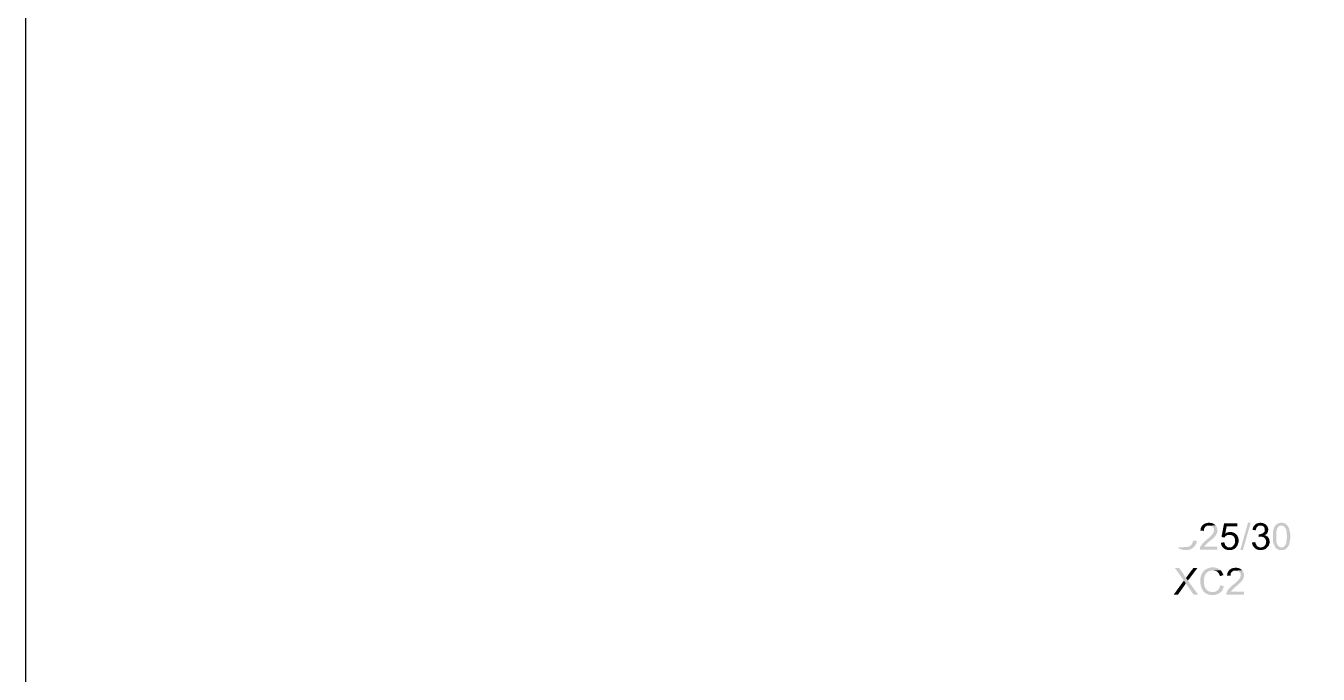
# Model space of a CAD drawing. Header units: millimetres. Extents: x -35.3 to 0.3, y 0.4 to 20.6.
# Drawn here: x -35.345 to -30.817, y 12.85 to 15.121 of the extents above; entities that cross this region are included whole.
import ezdxf

# ---------------------------------------------------------------- set-up
doc = ezdxf.new("R2010")
doc.units = ezdxf.units.MM
doc.layers.add('PDF _Geometria', color=7, linetype='Continuous')
doc.layers.add('PDF _Riempimenti solidi', color=7, linetype='Continuous')

msp = doc.modelspace()

# ---------------------------------------------------------------- hatches: boundary and pattern name
at = {"layer": 'PDF _Riempimenti solidi', "transparency": 33554559}
for points in [[(-31.176, 13.371), (-31.1993, 13.3702), (-31.196, 13.3702), (-31.191, 13.3685), (-31.1885, 13.3677), (-31.1868, 13.366), (-31.1852, 13.3635), (-31.1835, 13.3618), (-31.1827, 13.3593), (-31.1827, 13.3568), (-31.1818, 13.3543), (-31.1818, 13.3527), (-31.1843, 13.3452), (-31.186, 13.3427), (-31.1877, 13.3402), (-31.1885, 13.3393), (-31.1893, 13.3377), (-31.1927, 13.3343), (-31.1943, 13.3327), (-31.196, 13.331), (-31.1985, 13.3293), (-31.2002, 13.3268), (-31.2027, 13.3252), (-31.2052, 13.3227), (-31.2085, 13.321), (-31.2102, 13.3185), (-31.2127, 13.3168), (-31.2143, 13.3152), (-31.2168, 13.3135), (-31.2185, 13.311), (-31.2202, 13.3093), (-31.2218, 13.3077), (-31.2235, 13.3068), (-31.2243, 13.3052), (-31.226, 13.3027), (-31.2277, 13.301), (-31.2285, 13.2985), (-31.2302, 13.296), (-31.231, 13.2943), (-31.231, 13.2935), (-31.2318, 13.291), (-31.2318, 13.286), (-31.1702, 13.286), (-31.1702, 13.2968), (-31.216, 13.2968), (-31.2143, 13.2993), (-31.2127, 13.301), (-31.211, 13.3035), (-31.2093, 13.3052), (-31.206, 13.3085), (-31.2035, 13.3102), (-31.201, 13.3127), (-31.1977, 13.3152), (-31.1968, 13.316), (-31.1943, 13.3177), (-31.1927, 13.3202), (-31.1902, 13.3218), (-31.1877, 13.3235), (-31.186, 13.3252), (-31.1827, 13.3285), (-31.181, 13.3302), (-31.1802, 13.3318), (-31.1793, 13.3318), (-31.1777, 13.3343), (-31.176, 13.3368), (-31.1743, 13.3385), (-31.1735, 13.341), (-31.1727, 13.3427), (-31.1718, 13.3435), (-31.171, 13.346), (-31.171, 13.3493), (-31.1702, 13.3518), (-31.1702, 13.3568), (-31.171, 13.3593), (-31.1718, 13.3618), (-31.1727, 13.3643), (-31.1735, 13.3668), (-31.1743, 13.3685)], [(-31.1993, 13.3802), (-31.2018, 13.3802), (-31.2052, 13.3793), (-31.2077, 13.3793), (-31.2102, 13.3785), (-31.2127, 13.3777), (-31.2152, 13.3768), (-31.2168, 13.376), (-31.2185, 13.3743), (-31.221, 13.3735), (-31.2218, 13.3718), (-31.2235, 13.3702), (-31.2252, 13.3677), (-31.226, 13.366), (-31.2277, 13.3635), (-31.2285, 13.361), (-31.2293, 13.3585), (-31.2293, 13.356), (-31.2302, 13.3527), (-31.2177, 13.3518), (-31.2177, 13.3568), (-31.2168, 13.3593), (-31.216, 13.3618), (-31.2127, 13.3652), (-31.2118, 13.3668), (-31.2093, 13.3677), (-31.2077, 13.3693), (-31.2052, 13.3702), (-31.1993, 13.3702), (-31.176, 13.371), (-31.1785, 13.3727), (-31.1802, 13.3743), (-31.1818, 13.3752), (-31.1843, 13.3768), (-31.186, 13.3777), (-31.1885, 13.3785), (-31.191, 13.3793), (-31.1935, 13.3793), (-31.1968, 13.3802)], [(-31.1002, 13.3785), (-31.1468, 13.3785), (-31.156, 13.3302), (-31.1452, 13.3285), (-31.1443, 13.3302), (-31.1427, 13.3327), (-31.1402, 13.3343), (-31.1385, 13.3352), (-31.136, 13.3368), (-31.1335, 13.3377), (-31.1285, 13.3377), (-31.1043, 13.3393), (-31.106, 13.341), (-31.1427, 13.3418), (-31.1377, 13.3677), (-31.1002, 13.3677)], [(-31.0902, 13.2843), (-31.0627, 13.381), (-31.0535, 13.381), (-31.081, 13.2843)], [(-31.0402, 13.3718), (-31.0418, 13.3702), (-31.0427, 13.3685), (-31.0443, 13.366), (-31.0468, 13.3585), (-31.0477, 13.356), (-31.036, 13.3535), (-31.036, 13.3552), (-31.0352, 13.3577), (-31.0343, 13.3602), (-31.0335, 13.3627), (-31.0285, 13.3677), (-31.0268, 13.3693), (-31.0243, 13.3702), (-31.0193, 13.3702)], [(-31.0193, 13.3802), (-31.0218, 13.3802), (-31.0243, 13.3793), (-31.0268, 13.3793), (-31.0293, 13.3785), (-31.0318, 13.3777), (-31.0343, 13.3768), (-31.036, 13.3752), (-31.0385, 13.3735), (-31.0402, 13.3718), (-31.0193, 13.3702), (-31.0143, 13.3702), (-31.0127, 13.3693), (-31.0102, 13.3677), (-31.0085, 13.3668), (-31.0068, 13.3652), (-31.006, 13.3635), (-31.0052, 13.361), (-31.0043, 13.3585), (-31.0043, 13.3518), (-31.0052, 13.3493), (-31.006, 13.3477), (-31.0077, 13.346), (-31.0102, 13.3443), (-31.011, 13.3435), (-31.0127, 13.3427), (-31.0152, 13.3418), (-31.0177, 13.341), (-31.0202, 13.3402), (-31.0227, 13.3402), (-31.0002, 13.3393), (-30.9985, 13.341), (-30.9952, 13.3443), (-30.9943, 13.346), (-30.9935, 13.3485), (-30.9927, 13.3502), (-30.9927, 13.3527), (-30.9918, 13.356), (-30.9918, 13.3577), (-30.9927, 13.3602), (-30.9935, 13.3627), (-30.9943, 13.3652), (-30.9952, 13.3677), (-30.9977, 13.3702), (-30.9993, 13.3718), (-31.001, 13.3735), (-31.0027, 13.3752), (-31.0052, 13.3768), (-31.0068, 13.3777), (-31.0093, 13.3785), (-31.0118, 13.3793), (-31.0143, 13.3793), (-31.0168, 13.3802)], [(-30.9668, 13.371), (-30.9685, 13.3685), (-30.9693, 13.3668), (-30.971, 13.3643), (-30.9718, 13.3618), (-30.9727, 13.3593), (-30.9735, 13.3585), (-30.9735, 13.356), (-30.9743, 13.3543), (-30.9752, 13.3518), (-30.9752, 13.3493), (-30.976, 13.3468), (-30.976, 13.3185), (-30.9752, 13.3152), (-30.9752, 13.3127), (-30.9735, 13.3077), (-30.9727, 13.3052), (-30.9718, 13.3035), (-30.971, 13.301), (-30.9685, 13.296), (-30.9668, 13.2943), (-30.966, 13.2927), (-30.946, 13.2935), (-30.9468, 13.2935), (-30.9493, 13.2943), (-30.951, 13.2952), (-30.9535, 13.296), (-30.9552, 13.2977), (-30.9577, 13.2993), (-30.9593, 13.3018), (-30.9627, 13.3085), (-30.9627, 13.311), (-30.9635, 13.3135), (-30.9635, 13.316), (-30.9643, 13.3185), (-30.9643, 13.3443), (-30.9635, 13.3468), (-30.9635, 13.3502), (-30.9627, 13.3527), (-30.9627, 13.3543), (-30.9618, 13.3568), (-30.961, 13.3585), (-30.9602, 13.361), (-30.9593, 13.3627), (-30.9585, 13.3635), (-30.9568, 13.366), (-30.9552, 13.3677), (-30.9535, 13.3685), (-30.951, 13.3702), (-30.946, 13.3702)], [(-30.946, 13.3802), (-30.9485, 13.3802), (-30.9518, 13.3793), (-30.9543, 13.3793), (-30.9568, 13.3785), (-30.9585, 13.3768), (-30.961, 13.376), (-30.9627, 13.3743), (-30.9635, 13.3743), (-30.9668, 13.371), (-30.946, 13.3702), (-30.9427, 13.3702), (-30.9402, 13.3693), (-30.9385, 13.3685), (-30.936, 13.3668), (-30.9343, 13.3652), (-30.9327, 13.3627), (-30.9318, 13.361), (-30.931, 13.3593), (-30.9302, 13.3577), (-30.9293, 13.356), (-30.9285, 13.3535), (-30.9285, 13.351), (-30.9277, 13.3485), (-30.9277, 13.3393), (-30.9268, 13.336), (-30.9268, 13.3277), (-30.9277, 13.3243), (-30.9277, 13.3185), (-30.9285, 13.3152), (-30.9285, 13.3127), (-30.9293, 13.3102), (-30.9293, 13.3085), (-30.9302, 13.306), (-30.931, 13.3043), (-30.9318, 13.3027), (-30.9335, 13.301), (-30.9352, 13.2985), (-30.9368, 13.2968), (-30.9393, 13.2952), (-30.941, 13.2943), (-30.9435, 13.2943), (-30.946, 13.2935), (-30.966, 13.2927), (-30.9643, 13.291), (-30.9627, 13.2893), (-30.9602, 13.2885), (-30.9585, 13.2868), (-30.956, 13.286), (-30.9535, 13.2852), (-30.951, 13.2852), (-30.9485, 13.2843), (-30.9427, 13.2843), (-30.9402, 13.2852), (-30.9377, 13.2852), (-30.9352, 13.286), (-30.9327, 13.2877), (-30.931, 13.2885), (-30.9285, 13.2902), (-30.9252, 13.2935), (-30.9235, 13.296), (-30.9218, 13.2977), (-30.921, 13.3002), (-30.9193, 13.3027), (-30.9185, 13.306), (-30.9177, 13.3085), (-30.9177, 13.3102), (-30.9168, 13.3127), (-30.9168, 13.3152), (-30.916, 13.3177), (-30.916, 13.3235), (-30.9152, 13.326), (-30.9152, 13.3402), (-30.916, 13.3427), (-30.916, 13.3477), (-30.9168, 13.3502), (-30.9168, 13.3527), (-30.9177, 13.3543), (-30.9177, 13.3568), (-30.9185, 13.3593), (-30.9202, 13.3618), (-30.921, 13.3643), (-30.9218, 13.366), (-30.9235, 13.3685), (-30.9252, 13.3702), (-30.9268, 13.3727), (-30.9285, 13.3743), (-30.9302, 13.376), (-30.9327, 13.3768), (-30.9335, 13.3777), (-30.9352, 13.3785), (-30.9377, 13.3793), (-30.9402, 13.3793), (-30.9427, 13.3802)], [(-31.2543, 13.3185), (-31.2552, 13.316), (-31.256, 13.3135), (-31.2568, 13.311), (-31.2577, 13.3085), (-31.2593, 13.306), (-31.2602, 13.3043), (-31.2618, 13.3027), (-31.2635, 13.301), (-31.2643, 13.3002), (-31.2668, 13.2993), (-31.2685, 13.2977), (-31.271, 13.2968), (-31.2735, 13.296), (-31.276, 13.2952), (-31.2818, 13.2952), (-31.3093, 13.2935), (-31.3068, 13.2918), (-31.3052, 13.291), (-31.3035, 13.2893), (-31.301, 13.2885), (-31.2993, 13.2877), (-31.2968, 13.2868), (-31.2943, 13.286), (-31.2918, 13.2852), (-31.2893, 13.2852), (-31.286, 13.2843), (-31.2768, 13.2843), (-31.2743, 13.2852), (-31.2718, 13.2852), (-31.2693, 13.286), (-31.2668, 13.2868), (-31.2618, 13.2885), (-31.2602, 13.2893), (-31.2577, 13.291), (-31.256, 13.2927), (-31.2543, 13.2935), (-31.251, 13.2968), (-31.2493, 13.2985), (-31.2477, 13.301), (-31.2468, 13.3027), (-31.2452, 13.3052), (-31.2443, 13.3077), (-31.2435, 13.3102), (-31.2427, 13.3127), (-31.2418, 13.316)], [(-31.1252, 13.3485), (-31.126, 13.3477), (-31.131, 13.3477), (-31.1335, 13.3468), (-31.136, 13.346), (-31.1385, 13.3452), (-31.1402, 13.3435), (-31.1427, 13.3418), (-31.106, 13.341), (-31.1085, 13.3427), (-31.1102, 13.3443), (-31.1127, 13.3452), (-31.1152, 13.3468), (-31.1177, 13.3468), (-31.1202, 13.3477), (-31.1227, 13.3477)], [(-31.1043, 13.3393), (-31.1285, 13.3377), (-31.1243, 13.3377), (-31.1218, 13.3368), (-31.1202, 13.336), (-31.1177, 13.3352), (-31.1152, 13.3343), (-31.1135, 13.3327), (-31.1127, 13.331), (-31.111, 13.3293), (-31.1102, 13.3268), (-31.1093, 13.3252), (-31.1085, 13.3227), (-31.1085, 13.311), (-31.1093, 13.3085), (-31.1102, 13.306), (-31.111, 13.3043), (-31.1127, 13.3018), (-31.1143, 13.3002), (-31.1143, 13.2993), (-31.116, 13.2977), (-31.1185, 13.2968), (-31.1202, 13.2952), (-31.1227, 13.2943), (-31.1252, 13.2943), (-31.1277, 13.2935), (-31.1052, 13.2935), (-31.1035, 13.296), (-31.1027, 13.296), (-31.1018, 13.2985), (-31.1002, 13.3002), (-31.0985, 13.3052), (-31.0977, 13.3077), (-31.0968, 13.3102), (-31.096, 13.3127), (-31.096, 13.3218), (-31.0968, 13.3243), (-31.0968, 13.3268), (-31.0977, 13.3293), (-31.0985, 13.3318), (-31.1002, 13.3335), (-31.101, 13.336), (-31.1027, 13.3377)], [(-31.0377, 13.3127), (-31.0485, 13.311), (-31.0485, 13.3068), (-31.0477, 13.3043), (-31.0468, 13.3018), (-31.046, 13.2993), (-31.0443, 13.2977), (-31.0427, 13.2952), (-31.041, 13.2935), (-31.0193, 13.2935), (-31.0218, 13.2943), (-31.0243, 13.2943), (-31.026, 13.2952), (-31.0285, 13.2968), (-31.0302, 13.2985), (-31.031, 13.2985), (-31.0327, 13.3002), (-31.0335, 13.3018), (-31.0343, 13.3043), (-31.036, 13.3068), (-31.0368, 13.3093)], [(-30.996, 13.3327), (-31.0177, 13.3318), (-31.016, 13.3318), (-31.011, 13.3302), (-31.0085, 13.3293), (-31.0068, 13.3285), (-31.0052, 13.3268), (-31.0035, 13.3252), (-31.0027, 13.3235), (-31.001, 13.321), (-31.0002, 13.3185), (-31.0002, 13.316), (-30.9993, 13.3135), (-31.0002, 13.311), (-31.0002, 13.3085), (-31.001, 13.306), (-31.0018, 13.3035), (-31.0035, 13.3018), (-31.0052, 13.2993), (-31.0068, 13.2977), (-31.0093, 13.296), (-31.0118, 13.2952), (-31.0135, 13.2943), (-31.016, 13.2943), (-31.0193, 13.2935), (-31.041, 13.2935), (-31.0393, 13.2918), (-31.0385, 13.2902), (-31.036, 13.2893), (-31.0343, 13.2877), (-31.0318, 13.2868), (-31.0293, 13.286), (-31.0243, 13.2843), (-31.0143, 13.2843), (-31.0118, 13.2852), (-31.0093, 13.286), (-31.0068, 13.286), (-31.0043, 13.2877), (-31.0027, 13.2885), (-31.0002, 13.2893), (-30.9985, 13.291), (-30.9968, 13.2927), (-30.996, 13.2935), (-30.9943, 13.2952), (-30.9927, 13.2968), (-30.991, 13.2993), (-30.9902, 13.301), (-30.9877, 13.3085), (-30.9877, 13.3168), (-30.9885, 13.3202), (-30.9885, 13.3227), (-30.9893, 13.3243), (-30.991, 13.3268), (-30.9918, 13.3285), (-30.9935, 13.331)], [(-31.0252, 13.3402), (-31.026, 13.3302), (-31.0227, 13.331), (-31.0202, 13.3318), (-31.0177, 13.3318), (-30.996, 13.3327), (-30.9977, 13.3335), (-31.0002, 13.3352), (-31.0027, 13.336), (-31.0052, 13.3368), (-31.0027, 13.3377), (-31.0002, 13.3393), (-31.0227, 13.3402)], [(-31.146, 13.3118), (-31.1577, 13.3102), (-31.1577, 13.3068), (-31.1552, 13.2993), (-31.1535, 13.2968), (-31.1527, 13.2952), (-31.151, 13.2935), (-31.1485, 13.2918), (-31.1477, 13.2902), (-31.1452, 13.2893), (-31.1435, 13.2877), (-31.141, 13.2868), (-31.136, 13.2852), (-31.1335, 13.2852), (-31.131, 13.2843), (-31.1252, 13.2843), (-31.1227, 13.2852), (-31.1202, 13.2852), (-31.1152, 13.2868), (-31.1127, 13.2877), (-31.111, 13.2893), (-31.1085, 13.2902), (-31.1052, 13.2935), (-31.1277, 13.2935), (-31.131, 13.2943), (-31.1335, 13.2943), (-31.1352, 13.2952), (-31.1377, 13.2968), (-31.1393, 13.2985), (-31.141, 13.2993), (-31.1427, 13.3018), (-31.1435, 13.3035), (-31.1443, 13.306), (-31.1452, 13.3085)], [(-31.3043, 13.2218), (-31.3193, 13.2218), (-31.2877, 13.1777), (-31.281, 13.1685), (-31.2793, 13.166), (-31.2785, 13.1643), (-31.2768, 13.1618), (-31.2535, 13.1285), (-31.2377, 13.1285), (-31.2735, 13.1777), (-31.2802, 13.1868), (-31.2818, 13.1885), (-31.2827, 13.191), (-31.2843, 13.1927), (-31.286, 13.1952), (-31.2877, 13.1985)], [(-31.2402, 13.2218), (-31.2543, 13.2218), (-31.2727, 13.1977), (-31.2743, 13.1952), (-31.276, 13.1927), (-31.2777, 13.191), (-31.2785, 13.1885), (-31.2802, 13.1868), (-31.2735, 13.1777)], [(-31.186, 13.2235), (-31.1943, 13.2235), (-31.1968, 13.2227), (-31.1993, 13.2218), (-31.2043, 13.2202), (-31.2068, 13.2193), (-31.2085, 13.2185), (-31.211, 13.2168), (-31.2135, 13.2152), (-31.2152, 13.2135), (-31.2168, 13.2118), (-31.2202, 13.2085), (-31.2218, 13.206), (-31.2235, 13.2043), (-31.2243, 13.2018), (-31.2252, 13.201), (-31.226, 13.1993), (-31.2277, 13.1943), (-31.2285, 13.1918), (-31.2293, 13.1893), (-31.2293, 13.1868), (-31.2302, 13.1843), (-31.2302, 13.1685), (-31.2293, 13.166), (-31.2293, 13.1635), (-31.2285, 13.161), (-31.2277, 13.1585), (-31.226, 13.1535), (-31.2252, 13.151), (-31.2243, 13.1485), (-31.2227, 13.146), (-31.2218, 13.1435), (-31.2202, 13.1418), (-31.2185, 13.1393), (-31.2168, 13.1377), (-31.2152, 13.136), (-31.1877, 13.1377), (-31.191, 13.1377), (-31.1935, 13.1385), (-31.196, 13.1385), (-31.1985, 13.1393), (-31.201, 13.141), (-31.2035, 13.1418), (-31.2052, 13.1427), (-31.2068, 13.1443), (-31.2085, 13.146), (-31.2102, 13.1485), (-31.2118, 13.1502), (-31.2127, 13.1527), (-31.2143, 13.1552), (-31.2143, 13.156), (-31.2152, 13.1577), (-31.216, 13.1602), (-31.216, 13.1627), (-31.2168, 13.1652), (-31.2168, 13.1677), (-31.2177, 13.1702), (-31.2177, 13.181), (-31.2168, 13.1843), (-31.2168, 13.1868), (-31.216, 13.1893), (-31.2152, 13.1918), (-31.2143, 13.1943), (-31.2135, 13.196), (-31.2118, 13.201), (-31.2102, 13.2027), (-31.2068, 13.206), (-31.2043, 13.2077), (-31.2035, 13.2085), (-31.2018, 13.2093), (-31.1993, 13.211), (-31.1968, 13.2118), (-31.1943, 13.2127), (-31.1893, 13.2127), (-31.186, 13.2135), (-31.1585, 13.2135), (-31.1602, 13.2152), (-31.1627, 13.2168), (-31.1643, 13.2177), (-31.166, 13.2193), (-31.1685, 13.2202), (-31.1702, 13.221), (-31.1752, 13.2227), (-31.1777, 13.2227), (-31.1802, 13.2235), (-31.1835, 13.2235)], [(-31.106, 13.2227), (-31.1085, 13.2227), (-31.1118, 13.2218), (-31.1143, 13.2218), (-31.1168, 13.221), (-31.1193, 13.2202), (-31.1218, 13.2193), (-31.1235, 13.2185), (-31.1252, 13.2168), (-31.1277, 13.216), (-31.1285, 13.2143), (-31.1302, 13.2127), (-31.1318, 13.2102), (-31.1327, 13.2085), (-31.1343, 13.206), (-31.136, 13.201), (-31.136, 13.1985), (-31.1368, 13.1952), (-31.1243, 13.1943), (-31.1243, 13.1993), (-31.1235, 13.2018), (-31.1227, 13.2043), (-31.1193, 13.2077), (-31.1185, 13.2093), (-31.116, 13.2102), (-31.1143, 13.2118), (-31.1118, 13.2127), (-31.106, 13.2127), (-31.0827, 13.2135), (-31.0852, 13.2152), (-31.0868, 13.2168), (-31.0885, 13.2177), (-31.091, 13.2193), (-31.0927, 13.2202), (-31.0952, 13.221), (-31.0977, 13.2218), (-31.1002, 13.2218), (-31.1035, 13.2227)], [(-31.2877, 13.1777), (-31.3235, 13.1285), (-31.3085, 13.1285), (-31.2852, 13.161), (-31.2843, 13.1627), (-31.2827, 13.1652), (-31.281, 13.1685)], [(-31.1585, 13.2135), (-31.186, 13.2135), (-31.1852, 13.2135), (-31.1827, 13.2127), (-31.1793, 13.2127), (-31.1777, 13.2118), (-31.1752, 13.211), (-31.1727, 13.2102), (-31.171, 13.2085), (-31.1677, 13.2052), (-31.166, 13.2035), (-31.1643, 13.201), (-31.1635, 13.1993), (-31.1627, 13.1968), (-31.161, 13.1935), (-31.1493, 13.1968), (-31.1493, 13.1977), (-31.1502, 13.2002), (-31.1518, 13.2027), (-31.1527, 13.2052), (-31.1543, 13.2077), (-31.1552, 13.2093), (-31.1568, 13.2118)], [(-31.0827, 13.2135), (-31.106, 13.2127), (-31.1027, 13.2127), (-31.1002, 13.2118), (-31.0977, 13.211), (-31.0952, 13.2102), (-31.0935, 13.2085), (-31.0918, 13.206), (-31.0902, 13.2043), (-31.0893, 13.2018), (-31.0893, 13.1993), (-31.0885, 13.1968), (-31.0885, 13.1952), (-31.0893, 13.1927), (-31.0902, 13.1902), (-31.091, 13.1877), (-31.0943, 13.1827), (-31.0952, 13.1818), (-31.096, 13.1802), (-31.0993, 13.1768), (-31.1027, 13.1735), (-31.1052, 13.1718), (-31.1068, 13.1693), (-31.1093, 13.1677), (-31.1118, 13.1652), (-31.1152, 13.1635), (-31.1168, 13.161), (-31.1193, 13.1593), (-31.121, 13.1577), (-31.1235, 13.156), (-31.1252, 13.1535), (-31.1268, 13.1518), (-31.1285, 13.1502), (-31.1302, 13.1493), (-31.131, 13.1477), (-31.1327, 13.1452), (-31.1343, 13.1435), (-31.1352, 13.141), (-31.1368, 13.1385), (-31.1377, 13.1368), (-31.1377, 13.136), (-31.1385, 13.1335), (-31.1385, 13.1285), (-31.0768, 13.1285), (-31.0768, 13.1393), (-31.1227, 13.1393), (-31.121, 13.1418), (-31.1193, 13.1435), (-31.1177, 13.146), (-31.1168, 13.1468), (-31.1127, 13.151), (-31.1102, 13.1527), (-31.1077, 13.1552), (-31.1043, 13.1577), (-31.1035, 13.1585), (-31.101, 13.1602), (-31.0993, 13.1627), (-31.0943, 13.166), (-31.0927, 13.1677), (-31.091, 13.1693), (-31.0877, 13.1727), (-31.0868, 13.1743), (-31.086, 13.1743), (-31.0843, 13.1768), (-31.0827, 13.1793), (-31.081, 13.181), (-31.0802, 13.1835), (-31.0793, 13.1852), (-31.0785, 13.186), (-31.0777, 13.1885), (-31.0777, 13.1918), (-31.0768, 13.1943), (-31.0768, 13.1993), (-31.0777, 13.2018), (-31.0793, 13.2068), (-31.0802, 13.2093), (-31.081, 13.211)], [(-31.1602, 13.161), (-31.161, 13.1585), (-31.1627, 13.1535), (-31.1635, 13.151), (-31.1652, 13.1485), (-31.166, 13.1468), (-31.1677, 13.1452), (-31.1702, 13.1427), (-31.1727, 13.1418), (-31.1743, 13.1402), (-31.1793, 13.1385), (-31.1818, 13.1377), (-31.1877, 13.1377), (-31.2152, 13.136), (-31.2127, 13.1343), (-31.211, 13.1335), (-31.2093, 13.1318), (-31.2068, 13.131), (-31.2052, 13.1302), (-31.2027, 13.1293), (-31.2002, 13.1285), (-31.1977, 13.1277), (-31.1952, 13.1277), (-31.1918, 13.1268), (-31.1827, 13.1268), (-31.1802, 13.1277), (-31.1777, 13.1277), (-31.1752, 13.1285), (-31.1727, 13.1293), (-31.1702, 13.1302), (-31.1677, 13.131), (-31.166, 13.1318), (-31.1635, 13.1335), (-31.1618, 13.1352), (-31.1602, 13.136), (-31.1585, 13.1377), (-31.1552, 13.141), (-31.1535, 13.1435), (-31.1527, 13.1452), (-31.151, 13.1477), (-31.1502, 13.1502), (-31.1485, 13.1552), (-31.1477, 13.1585)]]:
    msp.add_hatch(color=256, dxfattribs=at).paths.add_polyline_path(points)

# ---------------------------------------------------------------- linework, layer by layer
at = {"layer": 'PDF _Geometria', "lineweight": 25}
msp.add_lwpolyline([(-35.3452, 0.3843), (-35.3452, 19.6618), (0.259, 19.6618), (0.259, 0.3843)], close=True, dxfattribs=at)

doc.saveas('drawing.dxf')
